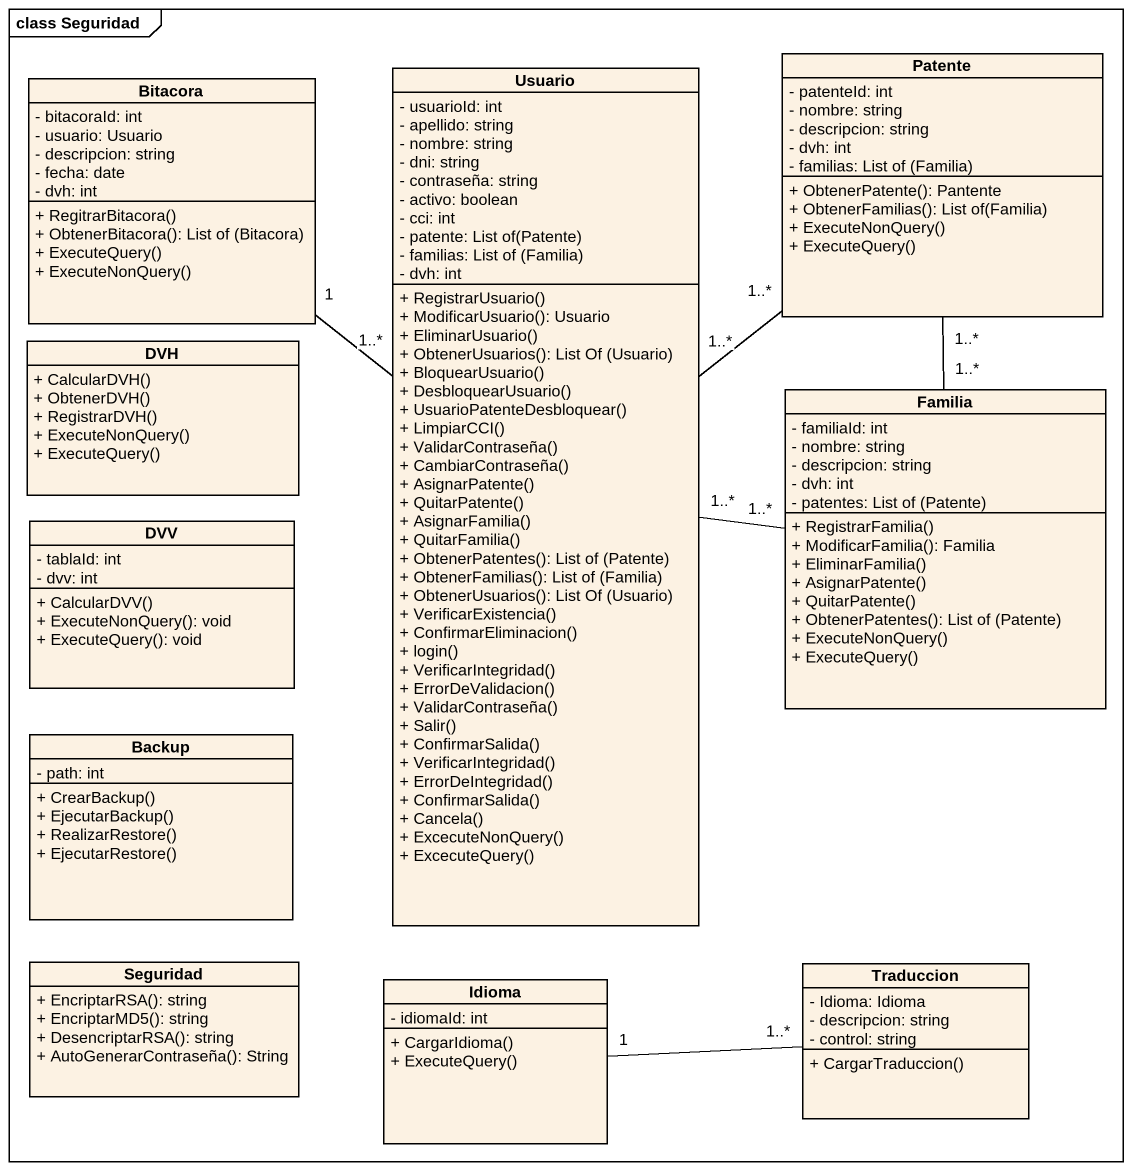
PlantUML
@startuml
mainframe class Seguridad
hide circle
hide empty members
skinparam classAttributeIconSize 0
class Patente {
  - patenteId: int
  - nombre: string
  - descripcion: string
  - dvh: int
  {field} - familias: List of (Familia)
  + ObtenerPatente(): Pantente
  + ObtenerFamilias(): List of(Familia)
  + ExecuteNonQuery()
  + ExecuteQuery()
}
class Bitacora {
  - bitacoraId: int
  - usuario: Usuario
  - descripcion: string
  - fecha: date
  - dvh: int
  + RegitrarBitacora()
  + ObtenerBitacora(): List of (Bitacora)
  + ExecuteQuery()
  + ExecuteNonQuery()
}
class Usuario {
  - usuarioId: int
  - apellido: string
  - nombre: string
  - dni: string
  - contraseña: string
  - activo: boolean
  - cci: int
  {field} - patente: List of(Patente)
  {field} - familias: List of (Familia)
  - dvh: int
  + RegistrarUsuario()
  + ModificarUsuario(): Usuario
  + EliminarUsuario()
  + ObtenerUsuarios(): List Of (Usuario)
  + BloquearUsuario()
  + DesbloquearUsuario()
  + UsuarioPatenteDesbloquear()
  + LimpiarCCI()
  + ValidarContraseña()
  + CambiarContraseña()
  + AsignarPatente()
  + QuitarPatente()
  + AsignarFamilia()
  + QuitarFamilia()
  + ObtenerPatentes(): List of (Patente)
  + ObtenerFamilias(): List of (Familia)
  + ObtenerUsuarios(): List Of (Usuario)
  + VerificarExistencia()
  + ConfirmarEliminacion()
  + login()
  + VerificarIntegridad()
  + ErrorDeValidacion()
  + ValidarContraseña()
  + Salir()
  + ConfirmarSalida()
  + VerificarIntegridad()
  + ErrorDeIntegridad()
  + ConfirmarSalida()
  + Cancela()
  + ExcecuteNonQuery()
  + ExcecuteQuery()
}
class DVH {
  + CalcularDVH()
  + ObtenerDVH()
  + RegistrarDVH()
  + ExecuteNonQuery()
  + ExecuteQuery()
}
class Familia {
  - familiaId: int
  - nombre: string
  - descripcion: string
  - dvh: int
  {field} - patentes: List of (Patente)
  + RegistrarFamilia()
  + ModificarFamilia(): Familia
  + EliminarFamilia()
  + AsignarPatente()
  + QuitarPatente()
  + ObtenerPatentes(): List of (Patente)
  + ExecuteNonQuery()
  + ExecuteQuery()
}
class DVV {
  - tablaId: int
  - dvv: int
  + CalcularDVV()
  + ExecuteNonQuery(): void
  + ExecuteQuery(): void
}
class Backup {
  - path: int
  + CrearBackup()
  + EjecutarBackup()
  + RealizarRestore()
  + EjecutarRestore()
}
class Seguridad {
  + EncriptarRSA(): string
  + EncriptarMD5(): string
  + DesencriptarRSA(): string
  + AutoGenerarContraseña(): String
}
class Idioma {
  - idiomaId: int
  + CargarIdioma()
  + ExecuteQuery()
}
class Traduccion {
  - Idioma: Idioma
  - descripcion: string
  - control: string
  + CargarTraduccion()
}
Patente "1..*" -- "1..*" Usuario
Patente "1..*" -- "1..*" Familia
Usuario "1..*" -up- "1" Bitacora
Familia "1..*" -left- "1..*" Usuario
Traduccion "1..*" -left- "1" Idioma
@enduml
